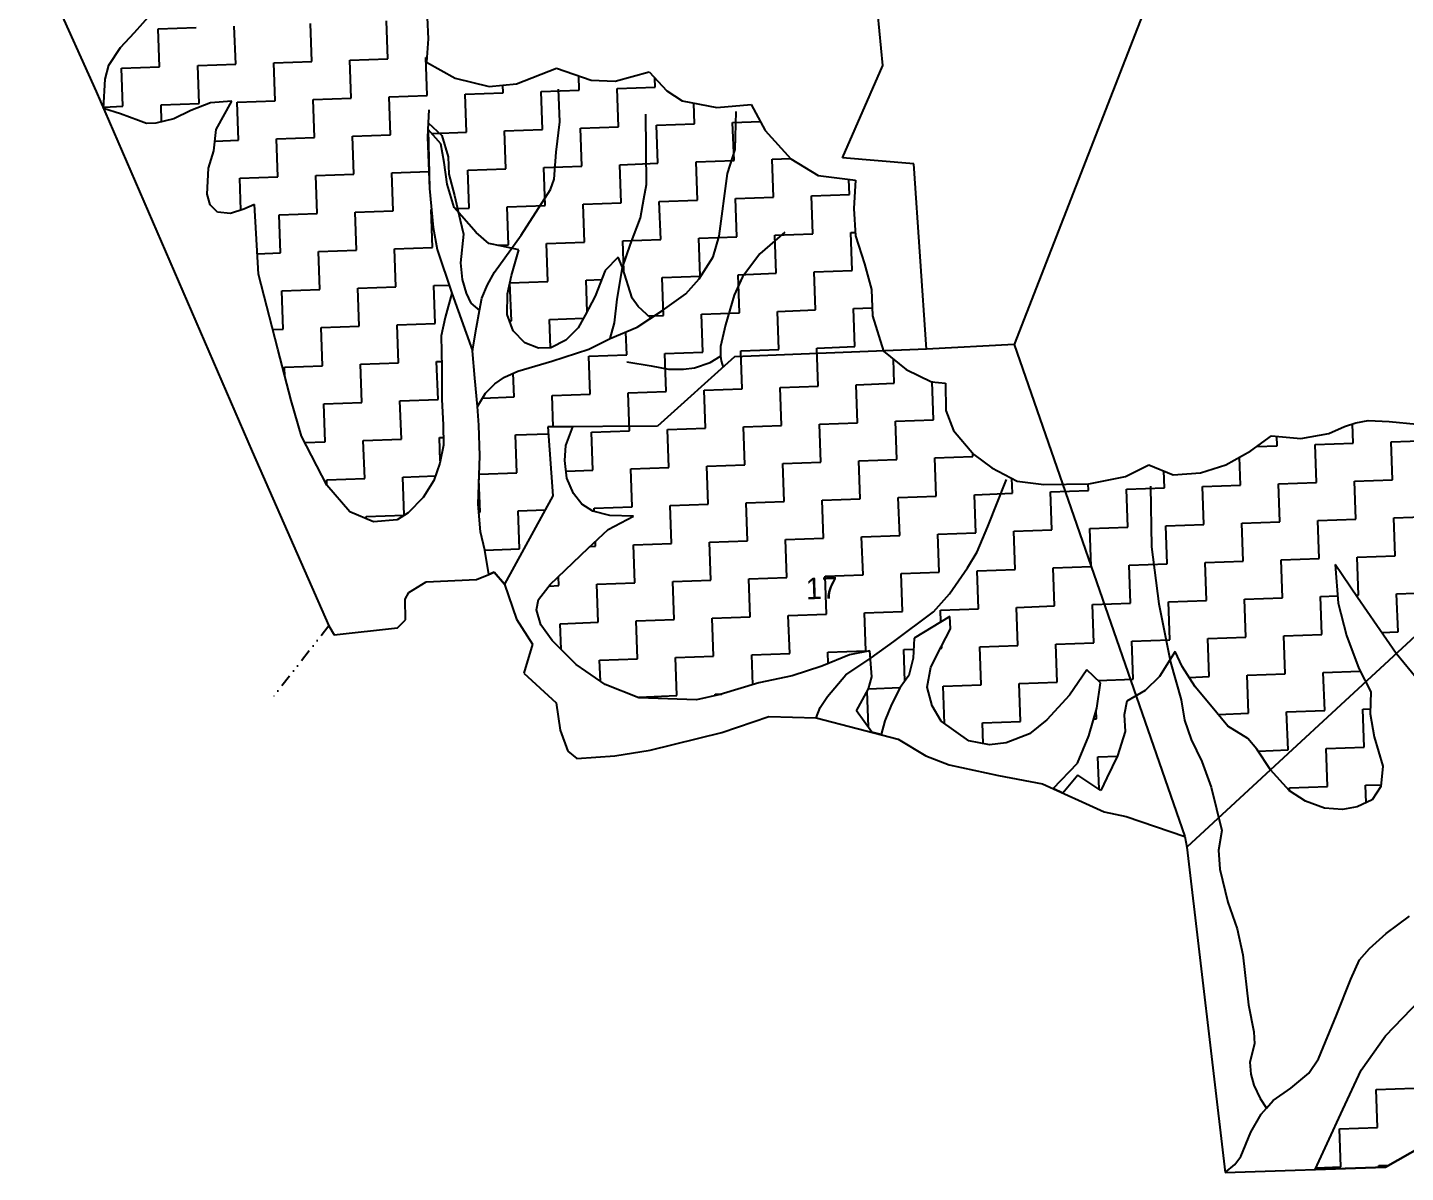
# Model space of a CAD drawing. Header units: metres. Extents: x 267220 to 268866, y 2134324 to 2136627.
# Drawn here: x 267220 to 267769, y 2135248 to 2135704 of the extents above; entities that cross this region are included whole.
import ezdxf

# ---------------------------------------------------------------- set-up
doc = ezdxf.new("R2010")
doc.units = ezdxf.units.M
doc.linetypes.add('DIVIDE', pattern=[1.25, 0.5, -0.25, 0, -0.25, 0, -0.25])
for name, color, linetype in [('LINE_WATER', 4, 'Continuous'), ('POLY_HATCH', 12, 'Continuous'), ('POLY_PARCEL', 6, 'Continuous'), ('TEXT_PARCEL', 7, 'Continuous'), ('V_BOUND_LINE', 7, 'Continuous'), ('V_DIVIDE_LINE', 7, 'DIVIDE')]:
    doc.layers.add(name, color=color, linetype=linetype)
doc.styles.add('TEXT_MAP', font='')
doc.styles.get('TEXT_MAP').set_extended_font_data('Kruti Dev 050')

msp = doc.modelspace()

# ---------------------------------------------------------------- linework, layer by layer
at = {"layer": 'LINE_WATER'}
for p, q in [((267431.88, 2135666.08), (267431.29, 2135679.1)), ((267379.74, 2135670.77), (267379.49, 2135665.68)), ((267379.49, 2135665.68), (267379.22, 2135659.94)), ((267379.49, 2135665.68), (267384.83, 2135660.59)), ((267430.44, 2135653.99), (267431.88, 2135666.08)), ((267466.37, 2135641.09), (267466.11, 2135669.15)), ((267501.66, 2135654.98), (267502.11, 2135670.21)), ((267379.22, 2135659.94), (267379.95, 2135639.47)), ((267384.83, 2135660.59), (267387.39, 2135652.13)), ((267498.64, 2135645.43), (267501.66, 2135654.98)), ((267387.39, 2135652.13), (267387.64, 2135645.15)), ((267429.59, 2135643.15), (267430.44, 2135653.99)), ((267387.64, 2135645.15), (267389.97, 2135636.67)), ((267428.12, 2135639.06), (267429.59, 2135643.15)), ((267495.31, 2135620.48), (267498.64, 2135645.43)), ((267379.95, 2135639.47), (267381.41, 2135623.98)), ((267416.47, 2135620.89), (267428.12, 2135639.06)), ((267465.33, 2135635.4), (267466.37, 2135641.09)), ((267389.97, 2135636.67), (267392.12, 2135626.84)), ((267463.98, 2135627.78), (267465.33, 2135635.4)), ((267392.12, 2135626.84), (267393.45, 2135621.26)), ((267460.01, 2135617.33), (267463.98, 2135627.78)), ((267381.41, 2135623.98), (267383.07, 2135615.25)), ((267393.45, 2135621.26), (267392.28, 2135609.95)), ((267521.49, 2135622.17), (267511.49, 2135613.49)), ((267405.81, 2135606.23), (267416.47, 2135620.89)), ((267456.86, 2135608.03), (267460.01, 2135617.33)), ((267492.87, 2135612.26), (267495.31, 2135620.48)), ((267383.07, 2135615.25), (267388.88, 2135597.89)), ((267487.34, 2135603.49), (267492.87, 2135612.26)), ((267511.49, 2135613.49), (267504.61, 2135604.3)), ((267392.28, 2135609.95), (267392.97, 2135603.22)), ((267403.01, 2135601.1), (267405.81, 2135606.23)), ((267454.7, 2135595.41), (267456.86, 2135608.03)), ((267392.97, 2135603.22), (267394.51, 2135597.87)), ((267400.84, 2135595.8), (267403.01, 2135601.1)), ((267481.96, 2135597.58), (267487.34, 2135603.49)), ((267504.61, 2135604.3), (267501.27, 2135596.98)), ((267388.88, 2135597.89), (267397.11, 2135574.93)), ((267394.51, 2135597.87), (267396.46, 2135593.88)), ((267396.46, 2135593.88), (267399.92, 2135590.98)), ((267399.92, 2135590.98), (267400.84, 2135595.8)), ((267453.67, 2135586.05), (267454.7, 2135595.41)), ((267472.76, 2135590.92), (267481.96, 2135597.58)), ((267501.27, 2135596.98), (267497.84, 2135585.18)), ((267398.64, 2135584.3), (267399.92, 2135590.98)), ((267462.68, 2135584.23), (267472.76, 2135590.92)), ((267397.11, 2135574.93), (267398.64, 2135584.3)), ((267451.91, 2135579.75), (267453.67, 2135586.05)), ((267451.91, 2135579.75), (267462.68, 2135584.23)), ((267497.84, 2135585.18), (267495.78, 2135576.66)), ((267443.37, 2135575.47), (267451.91, 2135579.75)), ((267398, 2135564.03), (267397.11, 2135574.93)), ((267428.63, 2135570.72), (267443.37, 2135575.47)), ((267491.67, 2135570.24), (267495.8, 2135572.75)), ((267495.78, 2135576.66), (267495.8, 2135572.75)), ((267495.8, 2135572.75), (267496.12, 2135570.9)), ((267409.84, 2135564.33), (267415.1, 2135566.76)), ((267415.1, 2135566.76), (267428.63, 2135570.72)), ((267458.48, 2135570.55), (267468.23, 2135568.91)), ((267468.23, 2135568.91), (267475.11, 2135567.54)), ((267475.11, 2135567.54), (267481.08, 2135567.51)), ((267481.08, 2135567.51), (267485.4, 2135568.16)), ((267485.4, 2135568.16), (267491.67, 2135570.24)), ((267496.12, 2135570.9), (267496.86, 2135568.26)), ((267399.08, 2135552.65), (267398, 2135564.03)), ((267402.24, 2135557.98), (267405.96, 2135561.71)), ((267405.96, 2135561.71), (267409.84, 2135564.33)), ((267399.08, 2135552.65), (267402.24, 2135557.98)), ((267399.66, 2135545.34), (267399.08, 2135552.65)), ((267399.96, 2135533.09), (267399.66, 2135545.34)), ((267399.29, 2135513.82), (267399.96, 2135533.09)), ((267602.22, 2135504.98), (267609.7, 2135523.66)), ((267667.04, 2135521.04), (267667.39, 2135496.8)), ((267400.3, 2135502.8), (267399.29, 2135513.82)), ((267401.93, 2135495.53), (267400.3, 2135502.8)), ((267597.95, 2135494.88), (267602.22, 2135504.98)), ((267403.59, 2135485.89), (267401.93, 2135495.53)), ((267667.39, 2135496.8), (267670.28, 2135474.21)), ((267594.12, 2135488.44), (267597.95, 2135494.88)), ((267586.93, 2135478.1), (267594.12, 2135488.44)), ((267580.59, 2135471.01), (267586.93, 2135478.1)), ((267670.28, 2135474.21), (267675.03, 2135450.91)), ((267564.77, 2135459.11), (267580.59, 2135471.01)), ((267555.75, 2135452.62), (267564.77, 2135459.11)), ((267545.76, 2135445.82), (267555.75, 2135452.62)), ((267538.36, 2135437.3), (267545.76, 2135445.82)), ((267675.03, 2135450.91), (267679.22, 2135435.94)), ((267535.44, 2135432.85), (267538.36, 2135437.3)), ((267679.22, 2135435.94), (267680.55, 2135427.9)), ((267533.94, 2135428.78), (267535.44, 2135432.85)), ((267680.55, 2135427.9), (267683.17, 2135420.17)), ((267683.17, 2135420.17), (267687.4, 2135411.45)), ((267687.4, 2135411.45), (267691.16, 2135401.15)), ((267691.16, 2135401.15), (267695.43, 2135383.96)), ((267695.43, 2135383.96), (267694.14, 2135376.09)), ((267694.14, 2135376.09), (267694.67, 2135368.55)), ((267694.67, 2135368.55), (267697.75, 2135355.36)), ((267697.75, 2135355.36), (267701.52, 2135344.8)), ((267760.88, 2135342.95), (267770.16, 2135349.86)), ((267701.52, 2135344.8), (267703.72, 2135334.45)), ((267754.23, 2135336.97), (267760.88, 2135342.95)), ((267750.19, 2135332.48), (267754.23, 2135336.97)), ((267703.72, 2135334.45), (267706, 2135314.45)), ((267746.82, 2135324.73), (267750.19, 2135332.48)), ((267741.03, 2135310.38), (267746.82, 2135324.73)), ((267706, 2135314.45), (267708.21, 2135303.7)), ((267733.94, 2135293.04), (267741.03, 2135310.38)), ((267708.21, 2135303.7), (267708.38, 2135299.02)), ((267708.38, 2135299.02), (267706.55, 2135291.65)), ((267730.08, 2135287.3), (267733.94, 2135293.04)), ((267706.55, 2135291.65), (267706.98, 2135286.97)), ((267706.98, 2135286.97), (267708.18, 2135282.58)), ((267722.87, 2135281.3), (267730.08, 2135287.3)), ((267708.18, 2135282.58), (267710.72, 2135277.19)), ((267715.9, 2135276.43), (267722.87, 2135281.3)), ((267710.72, 2135277.19), (267713.2, 2135273.38)), ((267713.2, 2135273.38), (267715.9, 2135276.43)), ((267706.96, 2135263.79), (267711.05, 2135270.94)), ((267711.05, 2135270.94), (267713.2, 2135273.38)), ((267702.97, 2135254.12), (267706.96, 2135263.79)), ((267700.56, 2135250.96), (267702.97, 2135254.12)), ((267696.75, 2135247.79), (267700.56, 2135250.96))]:
    msp.add_line(p, q, dxfattribs=at)
at = {"layer": 'POLY_HATCH'}
for p, q in [((267378.33, 2135720.82), (267379.46, 2135699.07)), ((267262.57, 2135701.62), (267269.17, 2135709.04)), ((267257, 2135695.64), (267262.57, 2135701.62)), ((267379.46, 2135699.07), (267378.74, 2135689.74)), ((267252.32, 2135688.62), (267257, 2135695.64)), ((267250.81, 2135682.99), (267252.32, 2135688.62)), ((267378.74, 2135689.74), (267390.21, 2135683.47)), ((267414.55, 2135681.18), (267430.49, 2135687.37)), ((267430.49, 2135687.37), (267444.37, 2135682.6)), ((267250.23, 2135671.35), (267250.81, 2135682.99)), ((267390.21, 2135683.47), (267403.69, 2135680.09)), ((267444.37, 2135682.6), (267453.88, 2135682.24)), ((267453.88, 2135682.24), (267467.46, 2135685.88)), ((267467.46, 2135685.88), (267474.4, 2135678.4)), ((267403.69, 2135680.09), (267414.55, 2135681.18)), ((267474.4, 2135678.4), (267480.52, 2135674.4)), ((267256.87, 2135669.28), (267250.23, 2135671.35)), ((267284.91, 2135670.5), (267278.16, 2135667.26)), ((267292.73, 2135673.56), (267284.91, 2135670.5)), ((267301.28, 2135674.3), (267292.73, 2135673.56)), ((267295.04, 2135662.93), (267301.28, 2135674.3)), ((267480.52, 2135674.4), (267494.33, 2135671.74)), ((267494.33, 2135671.74), (267507.99, 2135672.93)), ((267507.99, 2135672.93), (267513.64, 2135662.59)), ((267264.04, 2135666.54), (267256.87, 2135669.28)), ((267267.3, 2135665.37), (267264.04, 2135666.54)), ((267270.94, 2135665.5), (267267.3, 2135665.37)), ((267278.16, 2135667.26), (267270.94, 2135665.5)), ((267294.05, 2135654.54), (267295.04, 2135662.93)), ((267384.42, 2135657.34), (267379.37, 2135662.99)), ((267379.37, 2135662.99), (267379.95, 2135639.47)), ((267513.64, 2135662.59), (267523.88, 2135651.36)), ((267291.94, 2135647.61), (267294.05, 2135654.54)), ((267385.76, 2135649.89), (267384.42, 2135657.34)), ((267386.93, 2135641.25), (267385.76, 2135649.89)), ((267523.88, 2135651.36), (267534.66, 2135644.72)), ((267291.46, 2135637.2), (267291.94, 2135647.61)), ((267534.66, 2135644.72), (267549.5, 2135642.79)), ((267379.95, 2135639.47), (267381.41, 2135623.98)), ((267389.83, 2135631.93), (267386.93, 2135641.25)), ((267549.5, 2135642.79), (267548.85, 2135631.52)), ((267292.68, 2135632.96), (267291.46, 2135637.2)), ((267295.57, 2135630.06), (267292.68, 2135632.96)), ((267310.25, 2135633.16), (267306.03, 2135631.29)), ((267311.89, 2135605.36), (267310.25, 2135633.16)), ((267300.73, 2135629.6), (267295.57, 2135630.06)), ((267306.03, 2135631.29), (267300.73, 2135629.6)), ((267398.55, 2135621.96), (267389.83, 2135631.93)), ((267548.85, 2135631.52), (267549.58, 2135620.66)), ((267381.41, 2135623.98), (267383.07, 2135615.25)), ((267403.63, 2135617.64), (267398.55, 2135621.96)), ((267408.82, 2135616.54), (267403.63, 2135617.64)), ((267415.52, 2135615.06), (267408.82, 2135616.54)), ((267549.58, 2135620.66), (267553.15, 2135609.54)), ((267383.07, 2135615.25), (267388.88, 2135597.89)), ((267412.66, 2135604.89), (267415.52, 2135615.06)), ((267455.07, 2135612.19), (267449.9, 2135606.86)), ((267456.86, 2135608.03), (267455.07, 2135612.19)), ((267319.6, 2135575.53), (267311.89, 2135605.36)), ((267411, 2135597.55), (267412.66, 2135604.89)), ((267449.9, 2135606.86), (267445.97, 2135596.65)), ((267460.58, 2135595.89), (267456.86, 2135608.03)), ((267553.15, 2135609.54), (267555.97, 2135599.28)), ((267555.97, 2135599.28), (267556.35, 2135588.75)), ((267388.88, 2135597.89), (267386.25, 2135588.2)), ((267410.86, 2135589.4), (267411, 2135597.55)), ((267445.97, 2135596.65), (267441.96, 2135589.01)), ((267463.06, 2135592.55), (267460.58, 2135595.89)), ((267386.25, 2135588.2), (267384.58, 2135580.85)), ((267413.24, 2135582.84), (267410.86, 2135589.4)), ((267441.96, 2135589.01), (267439.14, 2135583.98)), ((267468.1, 2135587.83), (267463.06, 2135592.55)), ((267556.35, 2135588.75), (267560.77, 2135574.75)), ((267417.91, 2135578.08), (267413.24, 2135582.84)), ((267439.14, 2135583.98), (267434.17, 2135579.09)), ((267451.91, 2135579.75), (267462.68, 2135584.23)), ((267462.68, 2135584.23), (267468.1, 2135587.83)), ((267384.58, 2135580.85), (267384.82, 2135568.11)), ((267423.35, 2135575.92), (267417.91, 2135578.08)), ((267434.17, 2135579.09), (267428.27, 2135576.09)), ((267443.37, 2135575.47), (267451.91, 2135579.75)), ((267324.83, 2135555.15), (267319.6, 2135575.53)), ((267428.27, 2135576.09), (267423.35, 2135575.92)), ((267428.63, 2135570.72), (267443.37, 2135575.47)), ((267560.77, 2135574.75), (267569.77, 2135567.45)), ((267384.82, 2135568.11), (267384.85, 2135555.47)), ((267409.84, 2135564.33), (267415.1, 2135566.76)), ((267415.1, 2135566.76), (267428.63, 2135570.72)), ((267569.77, 2135567.45), (267579.78, 2135562.54)), ((267402.24, 2135557.98), (267405.96, 2135561.71)), ((267405.96, 2135561.71), (267409.84, 2135564.33)), ((267579.78, 2135562.54), (267585.43, 2135562.03)), ((267585.43, 2135562.03), (267585.46, 2135551.14)), ((267384.85, 2135555.47), (267385.42, 2135545.42)), ((267399.08, 2135552.65), (267402.24, 2135557.98)), ((267328.98, 2135540.94), (267324.83, 2135555.15)), ((267399.66, 2135545.34), (267399.08, 2135552.65)), ((267585.46, 2135551.14), (267588.56, 2135543.17)), ((267385.42, 2135545.42), (267385.5, 2135537.28)), ((267399.96, 2135533.09), (267399.66, 2135545.34)), ((267436.98, 2135544.67), (267427.01, 2135544.61)), ((267427.01, 2135544.61), (267429.11, 2135517.09)), ((267434.22, 2135537.19), (267436.98, 2135544.67)), ((267738, 2135542.01), (267744.23, 2135544.7)), ((267744.23, 2135544.7), (267748.75, 2135546.26)), ((267748.75, 2135546.26), (267753.64, 2135547.14)), ((267753.64, 2135547.14), (267762.09, 2135546.74)), ((267762.09, 2135546.74), (267773.02, 2135545.73)), ((267339.12, 2135521.38), (267328.98, 2135540.94)), ((267588.56, 2135543.17), (267596.64, 2135533.63)), ((267706.96, 2135535.11), (267715.19, 2135541.02)), ((267715.19, 2135541.02), (267726.82, 2135540.03)), ((267726.82, 2135540.03), (267738, 2135542.01)), ((267385.5, 2135537.28), (267384.04, 2135530.16)), ((267433.79, 2135531.18), (267434.22, 2135537.19)), ((267596.64, 2135533.63), (267603.86, 2135528.26)), ((267696.97, 2135529.48), (267706.96, 2135535.11)), ((267384.04, 2135530.16), (267381.71, 2135523.22)), ((267399.29, 2135513.82), (267399.96, 2135533.09)), ((267434.69, 2135524.14), (267433.79, 2135531.18)), ((267603.86, 2135528.26), (267613.89, 2135523)), ((267657.06, 2135524.89), (267666.39, 2135529.44)), ((267666.39, 2135529.44), (267676.02, 2135525.57)), ((267686.89, 2135526.31), (267696.97, 2135529.48)), ((267381.71, 2135523.22), (267377.45, 2135516.43)), ((267437.26, 2135518.01), (267434.69, 2135524.14)), ((267613.89, 2135523), (267624.48, 2135521.62)), ((267642.4, 2135521.91), (267657.06, 2135524.89)), ((267676.02, 2135525.57), (267686.89, 2135526.31)), ((267348.28, 2135510.78), (267339.12, 2135521.38)), ((267429.11, 2135517.09), (267409.76, 2135481.92)), ((267440.63, 2135513.85), (267437.26, 2135518.01)), ((267624.48, 2135521.62), (267642.4, 2135521.91)), ((267377.45, 2135516.43), (267371.45, 2135510.32)), ((267400.3, 2135502.8), (267399.29, 2135513.82)), ((267445.02, 2135511.01), (267440.63, 2135513.85)), ((267357.64, 2135506.83), (267348.28, 2135510.78)), ((267367.05, 2135507.59), (267357.64, 2135506.83)), ((267371.45, 2135510.32), (267367.05, 2135507.59)), ((267451.72, 2135509.32), (267445.02, 2135511.01)), ((267451.06, 2135503.72), (267461.17, 2135509.01)), ((267461.17, 2135509.01), (267451.72, 2135509.32)), ((267401.93, 2135495.53), (267400.3, 2135502.8)), ((267443.18, 2135496.26), (267451.06, 2135503.72)), ((267403.59, 2135485.89), (267401.93, 2135495.53)), ((267428.05, 2135481.8), (267443.18, 2135496.26)), ((267749.37, 2135476.67), (267740.54, 2135489.86)), ((267740.54, 2135489.86), (267741.73, 2135474.47)), ((267405.74, 2135486.77), (267403.59, 2135485.89)), ((267409.76, 2135481.92), (267405.74, 2135486.77)), ((267423.33, 2135475.84), (267428.05, 2135481.8)), ((267422.62, 2135471.75), (267423.33, 2135475.84)), ((267741.73, 2135474.47), (267744.98, 2135461.52)), ((267764.87, 2135454.41), (267749.37, 2135476.67)), ((267424.34, 2135465.81), (267422.62, 2135471.75)), ((267587.14, 2135469.16), (267572.88, 2135460.51)), ((267587.32, 2135464.24), (267587.14, 2135469.16)), ((267428.85, 2135459.54), (267424.34, 2135465.81)), ((267583.72, 2135457.04), (267587.32, 2135464.24)), ((267438.41, 2135450.03), (267428.85, 2135459.54)), ((267572.88, 2135460.51), (267572.52, 2135452.57)), ((267579.5, 2135448.96), (267583.72, 2135457.04)), ((267744.98, 2135461.52), (267749.95, 2135448.41)), ((267547.17, 2135453.81), (267536.19, 2135449.34)), ((267555.26, 2135455.38), (267547.17, 2135453.81)), ((267556.06, 2135445.12), (267555.26, 2135455.38)), ((267572.52, 2135452.57), (267570.83, 2135445.65)), ((267676.83, 2135455.12), (267670.53, 2135445.25)), ((267679.61, 2135449.22), (267676.83, 2135455.12)), ((267773.93, 2135443.27), (267764.87, 2135454.41)), ((267449.84, 2135442.08), (267438.41, 2135450.03)), ((267536.19, 2135449.34), (267524.32, 2135445.49)), ((267570.83, 2135445.65), (267567.36, 2135440.81)), ((267578.07, 2135440.98), (267579.5, 2135448.96)), ((267641.71, 2135447.86), (267634.79, 2135437.76)), ((267647.04, 2135442.7), (267641.71, 2135447.86)), ((267684.83, 2135441.05), (267679.61, 2135449.22)), ((267749.95, 2135448.41), (267754.79, 2135439.16)), ((267463.32, 2135436.78), (267449.84, 2135442.08)), ((267511.13, 2135442.66), (267495.64, 2135438.04)), ((267524.32, 2135445.49), (267511.13, 2135442.66)), ((267549.9, 2135431.62), (267554.73, 2135440.36)), ((267554.73, 2135440.36), (267556.06, 2135445.12)), ((267567.36, 2135440.81), (267563.96, 2135434.05)), ((267580.06, 2135433.55), (267578.07, 2135440.98)), ((267645.69, 2135432.58), (267647.04, 2135442.7)), ((267670.53, 2135445.25), (267664.94, 2135439.7)), ((267690.88, 2135433.77), (267684.83, 2135441.05)), ((267486.29, 2135435.99), (267463.32, 2135436.78)), ((267495.64, 2135438.04), (267486.29, 2135435.99)), ((267634.79, 2135437.76), (267625.7, 2135428.01)), ((267657.6, 2135435.36), (267656.5, 2135429.97)), ((267664.94, 2135439.7), (267657.6, 2135435.36)), ((267754.79, 2135439.16), (267754.46, 2135430.36)), ((267556.01, 2135423.05), (267549.9, 2135431.62)), ((267563.96, 2135434.05), (267561.19, 2135427.52)), ((267583.7, 2135427.47), (267580.06, 2135433.55)), ((267642.44, 2135421.54), (267645.69, 2135432.58)), ((267656.5, 2135429.97), (267656.95, 2135423.34)), ((267697.82, 2135425.44), (267690.88, 2135433.77)), ((267754.46, 2135430.36), (267756.07, 2135421.2)), ((267561.19, 2135427.52), (267559.75, 2135422.08)), ((267594.7, 2135419.62), (267583.7, 2135427.47)), ((267625.7, 2135428.01), (267618.83, 2135422.41)), ((267705.72, 2135420.48), (267697.82, 2135425.44)), ((267559.75, 2135422.08), (267556.01, 2135423.05)), ((267602.91, 2135417.98), (267594.7, 2135419.62)), ((267609.52, 2135418.86), (267602.91, 2135417.98)), ((267618.83, 2135422.41), (267609.52, 2135418.86)), ((267637.9, 2135410.66), (267642.44, 2135421.54)), ((267656.95, 2135423.34), (267653.87, 2135413.59)), ((267709.3, 2135416.32), (267705.72, 2135420.48)), ((267756.07, 2135421.2), (267759.49, 2135409.54)), ((267653.87, 2135413.59), (267649.68, 2135404.87)), ((267714.84, 2135408.1), (267709.3, 2135416.32)), ((267628.24, 2135400.57), (267637.9, 2135410.66)), ((267722.33, 2135399.64), (267714.84, 2135408.1)), ((267759.49, 2135409.54), (267758.71, 2135401.37)), ((267638.07, 2135405.95), (267632.17, 2135398.8)), ((267647.29, 2135399.85), (267638.07, 2135405.95)), ((267649.68, 2135404.87), (267647.29, 2135399.85)), ((267632.17, 2135398.8), (267628.24, 2135400.57)), ((267728.69, 2135395.59), (267722.33, 2135399.64)), ((267758.71, 2135401.37), (267755.25, 2135396.11)), ((267736.29, 2135392.86), (267728.69, 2135395.59)), ((267743.39, 2135392.25), (267736.29, 2135392.86)), ((267749.35, 2135393.32), (267743.39, 2135392.25)), ((267755.25, 2135396.11), (267749.35, 2135393.32)), ((267760.52, 2135302.14), (267774.37, 2135316.56)), ((267750.93, 2135288.51), (267760.52, 2135302.14)), ((267743.56, 2135272.82), (267750.93, 2135288.51)), ((267815.84, 2135281.34), (267760.57, 2135249.86)), ((267737.4, 2135259.32), (267743.56, 2135272.82)), ((267732.62, 2135248.95), (267737.4, 2135259.32)), ((267760.57, 2135249.86), (267732.62, 2135248.95))]:
    msp.add_line(p, q, dxfattribs=at)
at = {"layer": 'POLY_HATCH', "linetype": 'Continuous'}
for p, q in [((267271.98, 2135703.03), (267287.12, 2135703.57)), ((267302.8, 2135688.97), (267302.25, 2135704.11)), ((267333.07, 2135690.06), (267332.53, 2135705.19)), ((267363.34, 2135691.14), (267362.8, 2135706.27)), ((267272.52, 2135687.89), (267271.98, 2135703.03)), ((267257.39, 2135687.35), (267272.52, 2135687.89)), ((267257.93, 2135672.21), (267257.39, 2135687.35)), ((267287.66, 2135688.43), (267302.8, 2135688.97)), ((267288.2, 2135673.3), (267287.66, 2135688.43)), ((267317.93, 2135689.52), (267333.07, 2135690.06)), ((267318.47, 2135674.38), (267317.93, 2135689.52)), ((267348.21, 2135690.6), (267363.34, 2135691.14)), ((267348.75, 2135675.46), (267348.21, 2135690.6)), ((267378.48, 2135691.68), (267378.89, 2135691.69)), ((267379.02, 2135676.54), (267378.48, 2135691.68)), ((267439.57, 2135678.71), (267439.36, 2135684.32)), ((267469.84, 2135679.79), (267469.71, 2135683.46)), ((267363.88, 2135676), (267379.02, 2135676.54)), ((267364.42, 2135660.86), (267363.88, 2135676)), ((267394.16, 2135677.08), (267409.29, 2135677.62)), ((267394.7, 2135661.95), (267394.16, 2135677.08)), ((267409.29, 2135677.62), (267409.18, 2135680.64)), ((267424.43, 2135678.17), (267439.57, 2135678.71)), ((267424.97, 2135663.03), (267424.43, 2135678.17)), ((267454.7, 2135679.25), (267469.84, 2135679.79)), ((267455.24, 2135664.11), (267454.7, 2135679.25)), ((267250.26, 2135671.94), (267257.93, 2135672.21)), ((267273.06, 2135672.76), (267288.2, 2135673.3)), ((267273.3, 2135666.07), (267273.06, 2135672.76)), ((267303.34, 2135673.84), (267318.47, 2135674.38)), ((267303.88, 2135658.7), (267303.34, 2135673.84)), ((267333.61, 2135674.92), (267348.75, 2135675.46)), ((267334.15, 2135659.78), (267333.61, 2135674.92)), ((267485.52, 2135665.19), (267485.22, 2135673.5)), ((267470.38, 2135664.65), (267485.52, 2135665.19)), ((267500.65, 2135665.73), (267511.7, 2135666.13)), ((267501.19, 2135650.6), (267500.65, 2135665.73)), ((267319.01, 2135659.24), (267334.15, 2135659.78)), ((267349.29, 2135660.32), (267364.42, 2135660.86)), ((267349.83, 2135645.19), (267349.29, 2135660.32)), ((267380.75, 2135661.45), (267394.7, 2135661.95)), ((267409.83, 2135662.49), (267424.97, 2135663.03)), ((267410.37, 2135647.35), (267409.83, 2135662.49)), ((267440.11, 2135663.57), (267455.24, 2135664.11)), ((267440.65, 2135648.43), (267440.11, 2135663.57)), ((267470.92, 2135649.52), (267470.38, 2135664.65)), ((267294.5, 2135658.37), (267303.88, 2135658.7)), ((267319.56, 2135644.11), (267319.01, 2135659.24)), ((267455.78, 2135648.97), (267470.92, 2135649.52)), ((267456.32, 2135633.84), (267455.78, 2135648.97)), ((267486.06, 2135650.06), (267501.19, 2135650.6)), ((267486.6, 2135634.92), (267486.06, 2135650.06)), ((267516.33, 2135651.14), (267523.84, 2135651.41)), ((267516.87, 2135636), (267516.33, 2135651.14)), ((267304.42, 2135643.56), (267319.56, 2135644.11)), ((267304.87, 2135630.92), (267304.42, 2135643.56)), ((267334.69, 2135644.65), (267349.83, 2135645.19)), ((267335.23, 2135629.51), (267334.69, 2135644.65)), ((267364.96, 2135645.73), (267379.78, 2135646.26)), ((267365.51, 2135630.59), (267364.96, 2135645.73)), ((267395.24, 2135646.81), (267410.37, 2135647.35)), ((267395.78, 2135631.67), (267395.24, 2135646.81)), ((267425.51, 2135647.89), (267440.65, 2135648.43)), ((267426.05, 2135632.76), (267425.51, 2135647.89)), ((267547.14, 2135637.08), (267546.93, 2135643.12)), ((267410.92, 2135632.21), (267426.05, 2135632.76)), ((267411.46, 2135617.08), (267410.92, 2135632.21)), ((267441.19, 2135633.3), (267456.32, 2135633.84)), ((267441.73, 2135618.16), (267441.19, 2135633.3)), ((267471.46, 2135634.38), (267486.6, 2135634.92)), ((267472, 2135619.24), (267471.46, 2135634.38)), ((267501.73, 2135635.46), (267516.87, 2135636)), ((267502.28, 2135620.32), (267501.73, 2135635.46)), ((267532.01, 2135636.54), (267547.14, 2135637.08)), ((267532.55, 2135621.41), (267532.01, 2135636.54)), ((267320.1, 2135628.97), (267335.23, 2135629.51)), ((267320.64, 2135613.83), (267320.1, 2135628.97)), ((267350.37, 2135630.05), (267365.51, 2135630.59)), ((267350.91, 2135614.91), (267350.37, 2135630.05)), ((267380.64, 2135631.13), (267380.74, 2135631.14)), ((267381.18, 2135616), (267380.64, 2135631.13)), ((267390.23, 2135631.48), (267395.78, 2135631.67)), ((267517.41, 2135620.87), (267532.55, 2135621.41)), ((267547.68, 2135621.95), (267549.49, 2135622.01)), ((267548.23, 2135606.81), (267547.68, 2135621.95)), ((267366.05, 2135615.46), (267381.18, 2135616)), ((267407.02, 2135616.92), (267411.46, 2135617.08)), ((267426.59, 2135617.62), (267441.73, 2135618.16)), ((267427.13, 2135602.48), (267426.59, 2135617.62)), ((267456.87, 2135618.7), (267472, 2135619.24)), ((267457.3, 2135606.6), (267456.87, 2135618.7)), ((267487.14, 2135619.78), (267502.28, 2135620.32)), ((267487.68, 2135604.65), (267487.14, 2135619.78)), ((267517.95, 2135605.73), (267517.41, 2135620.87)), ((267311.41, 2135613.5), (267320.64, 2135613.83)), ((267335.77, 2135614.37), (267350.91, 2135614.91)), ((267336.31, 2135599.24), (267335.77, 2135614.37)), ((267366.59, 2135600.32), (267366.05, 2135615.46)), ((267472.54, 2135604.11), (267487.68, 2135604.65)), ((267502.82, 2135605.19), (267517.95, 2135605.73)), ((267503.36, 2135590.05), (267502.82, 2135605.19)), ((267533.09, 2135606.27), (267548.23, 2135606.81)), ((267533.63, 2135591.13), (267533.09, 2135606.27)), ((267321.18, 2135598.7), (267336.31, 2135599.24)), ((267351.45, 2135599.78), (267366.59, 2135600.32)), ((267351.99, 2135584.64), (267351.45, 2135599.78)), ((267381.72, 2135600.86), (267387.81, 2135601.08)), ((267382.26, 2135585.72), (267381.72, 2135600.86)), ((267412, 2135601.94), (267427.13, 2135602.48)), ((267412.54, 2135586.81), (267412, 2135601.94)), ((267442.27, 2135603.02), (267448.51, 2135603.25)), ((267442.72, 2135590.46), (267442.27, 2135603.02)), ((267473.08, 2135588.97), (267472.54, 2135604.11)), ((267321.72, 2135583.56), (267321.18, 2135598.7)), ((267467.11, 2135588.76), (267473.08, 2135588.97)), ((267488.22, 2135589.51), (267503.36, 2135590.05)), ((267488.76, 2135574.37), (267488.22, 2135589.51)), ((267518.49, 2135590.59), (267533.63, 2135591.13)), ((267519.03, 2135575.46), (267518.49, 2135590.59)), ((267548.77, 2135591.67), (267556.24, 2135591.94)), ((267549.31, 2135576.54), (267548.77, 2135591.67)), ((267317.56, 2135583.41), (267321.72, 2135583.56)), ((267336.86, 2135584.1), (267351.99, 2135584.64)), ((267337.4, 2135568.96), (267336.86, 2135584.1)), ((267367.13, 2135585.18), (267382.26, 2135585.72)), ((267367.67, 2135570.05), (267367.13, 2135585.18)), ((267411.81, 2135586.78), (267412.54, 2135586.81)), ((267427.67, 2135587.35), (267441.3, 2135587.83)), ((267428.08, 2135576.09), (267427.67, 2135587.35)), ((267458.49, 2135573.29), (267458.16, 2135582.35)), ((267443.35, 2135572.75), (267458.49, 2135573.29)), ((267443.89, 2135557.61), (267443.35, 2135572.75)), ((267473.62, 2135573.83), (267488.76, 2135574.37)), ((267474.17, 2135558.7), (267473.62, 2135573.83)), ((267503.9, 2135574.91), (267519.03, 2135575.46)), ((267504.44, 2135559.78), (267503.9, 2135574.91)), ((267534.17, 2135576), (267549.31, 2135576.54)), ((267534.71, 2135560.86), (267534.17, 2135576)), ((267322.26, 2135568.42), (267337.4, 2135568.96)), ((267322.39, 2135564.65), (267322.26, 2135568.42)), ((267352.53, 2135569.5), (267367.67, 2135570.05)), ((267353.07, 2135554.37), (267352.53, 2135569.5)), ((267382.81, 2135570.59), (267384.78, 2135570.66)), ((267383.35, 2135555.45), (267382.81, 2135570.59)), ((267564.98, 2135561.94), (267564.64, 2135571.61)), ((267413.62, 2135556.53), (267413.28, 2135565.92)), ((267519.58, 2135560.32), (267534.71, 2135560.86)), ((267549.85, 2135561.4), (267564.98, 2135561.94)), ((267550.39, 2135546.26), (267549.85, 2135561.4)), ((267580.12, 2135562.48), (267580.3, 2135562.49)), ((267580.66, 2135547.35), (267580.12, 2135562.48)), ((267368.21, 2135554.91), (267383.35, 2135555.45)), ((267401.12, 2135556.09), (267413.62, 2135556.53)), ((267428.76, 2135557.07), (267443.89, 2135557.61)), ((267429.2, 2135544.62), (267428.76, 2135557.07)), ((267459.03, 2135558.16), (267474.17, 2135558.7)), ((267459.57, 2135543.02), (267459.03, 2135558.16)), ((267489.3, 2135559.24), (267504.44, 2135559.78)), ((267489.84, 2135544.1), (267489.3, 2135559.24)), ((267520.12, 2135545.18), (267519.58, 2135560.32)), ((267337.94, 2135553.83), (267353.07, 2135554.37)), ((267338.48, 2135538.69), (267337.94, 2135553.83)), ((267368.75, 2135539.77), (267368.21, 2135554.91)), ((267504.98, 2135544.64), (267520.12, 2135545.18)), ((267505.52, 2135529.5), (267504.98, 2135544.64)), ((267535.25, 2135545.72), (267550.39, 2135546.26)), ((267535.79, 2135530.59), (267535.25, 2135545.72)), ((267565.53, 2135546.81), (267580.66, 2135547.35)), ((267566.07, 2135531.67), (267565.53, 2135546.81)), ((267747.7, 2135538.16), (267747.43, 2135545.81)), ((267353.61, 2135539.23), (267368.75, 2135539.77)), ((267354.16, 2135524.1), (267353.61, 2135539.23)), ((267383.89, 2135540.31), (267385.47, 2135540.37)), ((267384.22, 2135531.05), (267383.89, 2135540.31)), ((267414.16, 2135541.4), (267427.22, 2135541.86)), ((267414.7, 2135526.26), (267414.16, 2135541.4)), ((267444.43, 2135542.48), (267459.57, 2135543.02)), ((267444.97, 2135527.34), (267444.43, 2135542.48)), ((267474.71, 2135543.56), (267489.84, 2135544.1)), ((267475.25, 2135528.42), (267474.71, 2135543.56)), ((267717.43, 2135537.08), (267717.3, 2135540.84)), ((267762.84, 2135538.7), (267777.98, 2135539.24)), ((267330.3, 2135538.4), (267338.48, 2135538.69)), ((267596.34, 2135532.75), (267596.29, 2135534.03)), ((267709.3, 2135536.79), (267717.43, 2135537.08)), ((267732.57, 2135537.62), (267747.7, 2135538.16)), ((267733.11, 2135522.48), (267732.57, 2135537.62)), ((267763.38, 2135523.56), (267762.84, 2135538.7)), ((267460.11, 2135527.88), (267475.25, 2135528.42)), ((267460.65, 2135512.75), (267460.11, 2135527.88)), ((267490.38, 2135528.96), (267505.52, 2135529.5)), ((267490.93, 2135513.83), (267490.38, 2135528.96)), ((267520.66, 2135530.05), (267535.79, 2135530.59)), ((267521.2, 2135514.91), (267520.66, 2135530.05)), ((267550.93, 2135531.13), (267566.07, 2135531.67)), ((267551.47, 2135515.99), (267550.93, 2135531.13)), ((267581.2, 2135532.21), (267596.34, 2135532.75)), ((267581.74, 2135517.07), (267581.2, 2135532.21)), ((267702.84, 2135521.4), (267702.44, 2135532.56)), ((267339.02, 2135523.55), (267354.16, 2135524.1)), ((267339.1, 2135521.42), (267339.02, 2135523.55)), ((267369.29, 2135524.64), (267382.34, 2135525.1)), ((267369.83, 2135509.5), (267369.29, 2135524.64)), ((267400.11, 2135510.58), (267399.64, 2135523.75)), ((267399.71, 2135525.72), (267414.7, 2135526.26)), ((267434.33, 2135526.96), (267444.97, 2135527.34)), ((267612.02, 2135518.16), (267611.81, 2135524.09)), ((267672.56, 2135520.32), (267672.32, 2135527.06)), ((267717.97, 2135521.94), (267733.11, 2135522.48)), ((267748.25, 2135523.02), (267763.38, 2135523.56)), ((267748.79, 2135507.89), (267748.25, 2135523.02)), ((267566.61, 2135516.53), (267581.74, 2135517.07)), ((267596.88, 2135517.61), (267612.02, 2135518.16)), ((267597.42, 2135502.48), (267596.88, 2135517.61)), ((267627.15, 2135518.7), (267642.29, 2135519.24)), ((267627.69, 2135503.56), (267627.15, 2135518.7)), ((267642.29, 2135519.24), (267642.19, 2135521.91)), ((267657.43, 2135519.78), (267672.56, 2135520.32)), ((267657.97, 2135504.64), (267657.43, 2135519.78)), ((267687.7, 2135520.86), (267702.84, 2135521.4)), ((267688.24, 2135505.72), (267687.7, 2135520.86)), ((267718.51, 2135506.81), (267717.97, 2135521.94)), ((267415.24, 2135511.12), (267426.04, 2135511.51)), ((267445.52, 2135512.2), (267460.65, 2135512.75)), ((267445.56, 2135510.87), (267445.52, 2135512.2)), ((267475.79, 2135513.29), (267490.93, 2135513.83)), ((267476.33, 2135498.15), (267475.79, 2135513.29)), ((267506.06, 2135514.37), (267521.2, 2135514.91)), ((267506.6, 2135499.23), (267506.06, 2135514.37)), ((267536.33, 2135515.45), (267551.47, 2135515.99)), ((267536.88, 2135500.31), (267536.33, 2135515.45)), ((267567.15, 2135501.4), (267566.61, 2135516.53)), ((267354.7, 2135508.96), (267369.83, 2135509.5)), ((267354.73, 2135508.06), (267354.7, 2135508.96)), ((267399.59, 2135510.56), (267400.11, 2135510.58)), ((267415.78, 2135495.99), (267415.24, 2135511.12)), ((267703.38, 2135506.26), (267718.51, 2135506.81)), ((267703.92, 2135491.13), (267703.38, 2135506.26)), ((267733.65, 2135507.35), (267748.79, 2135507.89)), ((267734.19, 2135492.21), (267733.65, 2135507.35)), ((267763.92, 2135508.43), (267779.06, 2135508.97)), ((267764.46, 2135493.29), (267763.92, 2135508.43)), ((267552.01, 2135500.85), (267567.15, 2135501.4)), ((267552.55, 2135485.72), (267552.01, 2135500.85)), ((267582.29, 2135501.94), (267597.42, 2135502.48)), ((267582.83, 2135486.8), (267582.29, 2135501.94)), ((267612.56, 2135503.02), (267627.69, 2135503.56)), ((267613.1, 2135487.88), (267612.56, 2135503.02)), ((267642.83, 2135504.1), (267657.97, 2135504.64)), ((267643.37, 2135488.96), (267642.83, 2135504.1)), ((267673.1, 2135505.18), (267688.24, 2135505.72)), ((267673.65, 2135490.05), (267673.1, 2135505.18)), ((267401.94, 2135495.49), (267415.78, 2135495.99)), ((267443.95, 2135496.99), (267446.06, 2135497.07)), ((267446.06, 2135497.07), (267445.99, 2135498.92)), ((267461.19, 2135497.61), (267476.33, 2135498.15)), ((267461.73, 2135482.47), (267461.19, 2135497.61)), ((267491.47, 2135498.69), (267506.6, 2135499.23)), ((267492.01, 2135483.55), (267491.47, 2135498.69)), ((267521.74, 2135499.77), (267536.88, 2135500.31)), ((267522.28, 2135484.64), (267521.74, 2135499.77)), ((267658.51, 2135489.51), (267673.65, 2135490.05)), ((267659.05, 2135474.37), (267658.51, 2135489.51)), ((267688.78, 2135490.59), (267703.92, 2135491.13)), ((267689.32, 2135475.45), (267688.78, 2135490.59)), ((267719.05, 2135491.67), (267734.19, 2135492.21)), ((267719.6, 2135476.53), (267719.05, 2135491.67)), ((267749.33, 2135492.75), (267764.46, 2135493.29)), ((267749.87, 2135477.61), (267749.33, 2135492.75)), ((267431.46, 2135481.39), (267431.33, 2135484.93)), ((267507.14, 2135484.1), (267522.28, 2135484.64)), ((267507.68, 2135468.96), (267507.14, 2135484.1)), ((267537.42, 2135485.18), (267552.55, 2135485.72)), ((267537.96, 2135470.04), (267537.42, 2135485.18)), ((267567.69, 2135486.26), (267582.83, 2135486.8)), ((267568.23, 2135471.12), (267567.69, 2135486.26)), ((267597.96, 2135487.34), (267613.1, 2135487.88)), ((267598.5, 2135472.2), (267597.96, 2135487.34)), ((267628.24, 2135488.42), (267643.37, 2135488.96)), ((267628.78, 2135473.29), (267628.24, 2135488.42)), ((267427.62, 2135481.25), (267431.46, 2135481.39)), ((267446.6, 2135481.93), (267461.73, 2135482.47)), ((267447.14, 2135466.8), (267446.6, 2135481.93)), ((267476.87, 2135483.01), (267492.01, 2135483.55)), ((267477.41, 2135467.88), (267476.87, 2135483.01)), ((267765.01, 2135478.16), (267780.14, 2135478.7)), ((267613.64, 2135472.75), (267628.78, 2135473.29)), ((267643.91, 2135473.83), (267659.05, 2135474.37)), ((267644.45, 2135458.69), (267643.91, 2135473.83)), ((267674.19, 2135474.91), (267689.32, 2135475.45)), ((267674.73, 2135459.77), (267674.19, 2135474.91)), ((267704.46, 2135475.99), (267719.6, 2135476.53)), ((267705, 2135460.85), (267704.46, 2135475.99)), ((267734.73, 2135477.07), (267741.51, 2135477.32)), ((267735.27, 2135461.94), (267734.73, 2135477.07)), ((267748.77, 2135477.57), (267749.87, 2135477.61)), ((267765.55, 2135463.02), (267765.01, 2135478.16)), ((267462.28, 2135467.34), (267477.41, 2135467.88)), ((267492.55, 2135468.42), (267507.68, 2135468.96)), ((267493.09, 2135453.28), (267492.55, 2135468.42)), ((267522.82, 2135469.5), (267537.96, 2135470.04)), ((267523.36, 2135454.36), (267522.82, 2135469.5)), ((267553.09, 2135470.58), (267568.23, 2135471.12)), ((267553.64, 2135455.45), (267553.09, 2135470.58)), ((267583.37, 2135471.66), (267598.5, 2135472.2)), ((267583.53, 2135466.97), (267583.37, 2135471.66)), ((267614.18, 2135457.61), (267613.64, 2135472.75)), ((267432, 2135466.25), (267447.14, 2135466.8)), ((267432.37, 2135456.04), (267432, 2135466.25)), ((267462.82, 2135452.2), (267462.28, 2135467.34)), ((267759.04, 2135462.79), (267765.55, 2135463.02)), ((267583.44, 2135456.51), (267583.91, 2135456.53)), ((267583.91, 2135456.53), (267583.88, 2135457.36)), ((267599.04, 2135457.07), (267614.18, 2135457.61)), ((267599.59, 2135441.93), (267599.04, 2135457.07)), ((267629.32, 2135458.15), (267644.45, 2135458.69)), ((267629.86, 2135443.01), (267629.32, 2135458.15)), ((267659.59, 2135459.23), (267674.73, 2135459.77)), ((267660.13, 2135444.1), (267659.59, 2135459.23)), ((267689.86, 2135460.31), (267705, 2135460.85)), ((267690.4, 2135445.18), (267689.86, 2135460.31)), ((267720.14, 2135461.4), (267735.27, 2135461.94)), ((267720.68, 2135446.26), (267720.14, 2135461.4)), ((267447.68, 2135451.66), (267462.82, 2135452.2)), ((267447.98, 2135443.37), (267447.68, 2135451.66)), ((267477.95, 2135452.74), (267493.09, 2135453.28)), ((267478.49, 2135437.6), (267477.95, 2135452.74)), ((267508.23, 2135453.82), (267523.36, 2135454.36)), ((267508.65, 2135441.92), (267508.23, 2135453.82)), ((267538.5, 2135454.9), (267553.64, 2135455.45)), ((267538.66, 2135450.35), (267538.5, 2135454.9)), ((267568.77, 2135455.99), (267572.68, 2135456.13)), ((267569.22, 2135443.41), (267568.77, 2135455.99)), ((267705.54, 2135445.72), (267720.68, 2135446.26)), ((267706.08, 2135430.58), (267705.54, 2135445.72)), ((267735.81, 2135446.8), (267750.52, 2135447.33)), ((267736.36, 2135431.66), (267735.81, 2135446.8)), ((267554.71, 2135440.33), (267567.34, 2135440.78)), ((267584.45, 2135441.39), (267599.59, 2135441.93)), ((267584.98, 2135426.56), (267584.45, 2135441.39)), ((267614.72, 2135442.47), (267629.86, 2135443.01)), ((267615.26, 2135427.34), (267614.72, 2135442.47)), ((267646.12, 2135443.59), (267660.13, 2135444.1)), ((267682.38, 2135444.89), (267690.4, 2135445.18)), ((267463.36, 2135437.06), (267478.49, 2135437.6)), ((267463.37, 2135436.77), (267463.36, 2135437.06)), ((267493.63, 2135438.14), (267496.33, 2135438.24)), ((267493.65, 2135437.6), (267493.63, 2135438.14)), ((267554.72, 2135425.17), (267554.21, 2135439.42)), ((267645.54, 2135428.42), (267645.42, 2135431.66)), ((267693.9, 2135430.15), (267706.08, 2135430.58)), ((267721.22, 2135431.12), (267736.36, 2135431.66)), ((267721.76, 2135415.99), (267721.22, 2135431.12)), ((267751.49, 2135432.2), (267754.53, 2135432.31)), ((267752.03, 2135417.07), (267751.49, 2135432.2)), ((267554.51, 2135425.16), (267554.72, 2135425.17)), ((267600.13, 2135426.8), (267615.26, 2135427.34)), ((267600.42, 2135418.48), (267600.13, 2135426.8)), ((267644.45, 2135428.38), (267645.54, 2135428.42)), ((267646.08, 2135413.28), (267653.86, 2135413.56)), ((267646.54, 2135400.35), (267646.08, 2135413.28)), ((267709.81, 2135415.56), (267721.76, 2135415.99)), ((267736.9, 2135416.53), (267752.03, 2135417.07)), ((267737.44, 2135401.39), (267736.9, 2135416.53)), ((267752.57, 2135401.93), (267758.79, 2135402.15)), ((267752.82, 2135394.96), (267752.57, 2135401.93)), ((267722.3, 2135400.85), (267737.44, 2135401.39)), ((267722.34, 2135399.63), (267722.3, 2135400.85)), ((267756.18, 2135295.97), (267756.36, 2135295.98)), ((267756.36, 2135295.98), (267756.35, 2135296.21)), ((267756.9, 2135280.84), (267772.04, 2135281.38)), ((267757.44, 2135265.7), (267756.9, 2135280.84)), ((267742.31, 2135265.16), (267757.44, 2135265.7)), ((267742.85, 2135250.03), (267742.31, 2135265.16)), ((267732.95, 2135249.67), (267742.85, 2135250.03)), ((267757.98, 2135250.57), (267762.06, 2135250.71)), ((267758.01, 2135249.78), (267757.98, 2135250.57))]:
    msp.add_line(p, q, dxfattribs=at)
at = {"layer": 'POLY_PARCEL'}
for p, q in [((267560.49, 2135688.43), (267553.86, 2135755.5)), ((267672.95, 2135731.92), (267612.78, 2135577.35)), ((268033.94, 2135703.44), (267681.51, 2135377.25)), ((267544.44, 2135651.69), (267560.49, 2135688.43)), ((267572.8, 2135649.37), (267544.44, 2135651.69)), ((267577.88, 2135575.6), (267572.8, 2135649.37)), ((267612.78, 2135577.35), (267577.88, 2135575.6)), ((267612.78, 2135577.35), (267680.67, 2135381.53)), ((267501.45, 2135572.5), (267470.76, 2135544.86)), ((267577.88, 2135575.6), (267501.45, 2135572.5)), ((267470.76, 2135544.86), (267427.01, 2135544.61)), ((267427.01, 2135544.61), (267429.11, 2135517.09)), ((267429.11, 2135517.09), (267409.76, 2135481.92))]:
    msp.add_line(p, q, dxfattribs=at)
at = {"layer": 'V_BOUND_LINE'}
for p, q in [((267219.93, 2135738.52), (267247.28, 2135678.16)), ((267247.28, 2135678.16), (267309.39, 2135534.75)), ((267309.39, 2135534.75), (267339.93, 2135465.4)), ((267398.63, 2135483.87), (267403.59, 2135485.89)), ((267403.59, 2135485.89), (267405.74, 2135486.77)), ((267405.74, 2135486.77), (267409.76, 2135481.92)), ((267370.23, 2135476.06), (267371.77, 2135478.69)), ((267371.77, 2135478.69), (267378.69, 2135482.88)), ((267378.69, 2135482.88), (267398.63, 2135483.87)), ((267409.76, 2135481.92), (267414.56, 2135468.06)), ((267370.39, 2135467.77), (267370.23, 2135476.06)), ((267367.24, 2135464.54), (267370.39, 2135467.77)), ((267414.56, 2135468.06), (267421.03, 2135458.1)), ((267339.93, 2135465.4), (267342.05, 2135461.87)), ((267342.05, 2135461.87), (267367.24, 2135464.54)), ((267421.03, 2135458.1), (267417.5, 2135446.56)), ((267417.5, 2135446.56), (267430.34, 2135434.72)), ((267430.34, 2135434.72), (267431.95, 2135423.91)), ((267496.28, 2135422.95), (267515.03, 2135429.33)), ((267515.03, 2135429.33), (267533.94, 2135428.78)), ((267431.95, 2135423.91), (267434.97, 2135415.46)), ((267533.94, 2135428.78), (267566.6, 2135420.3)), ((267467.85, 2135415.95), (267496.28, 2135422.95)), ((267566.6, 2135420.3), (267577.58, 2135413.63)), ((267434.97, 2135415.46), (267438.61, 2135412.6)), ((267438.61, 2135412.6), (267453.79, 2135413.68)), ((267453.79, 2135413.68), (267467.85, 2135415.95)), ((267577.58, 2135413.63), (267586.9, 2135410.11)), ((267586.9, 2135410.11), (267606.5, 2135405.78)), ((267606.5, 2135405.78), (267624.02, 2135402.47)), ((267624.02, 2135402.47), (267648.61, 2135391.39)), ((267648.61, 2135391.39), (267657.38, 2135389.53)), ((267657.38, 2135389.53), (267680.67, 2135381.53)), ((267680.67, 2135381.53), (267681.51, 2135377.25)), ((267681.51, 2135377.25), (267696.75, 2135247.79)), ((267760.57, 2135249.86), (267815.84, 2135281.34)), ((267696.75, 2135247.79), (267760.57, 2135249.86))]:
    msp.add_line(p, q, dxfattribs=at)
at = {"layer": 'V_DIVIDE_LINE', "ltscale": 10}
msp.add_line((267339.93, 2135465.4), (267316.58, 2135435.65), dxfattribs=at)

# ---------------------------------------------------------------- texts
at = {"layer": 'TEXT_PARCEL', "style": 'TEXT_MAP'}
msp.add_text('17', height=8.587, rotation=2.0468, dxfattribs=at).set_placement((267529.9, 2135475.89))

doc.saveas('drawing.dxf')
